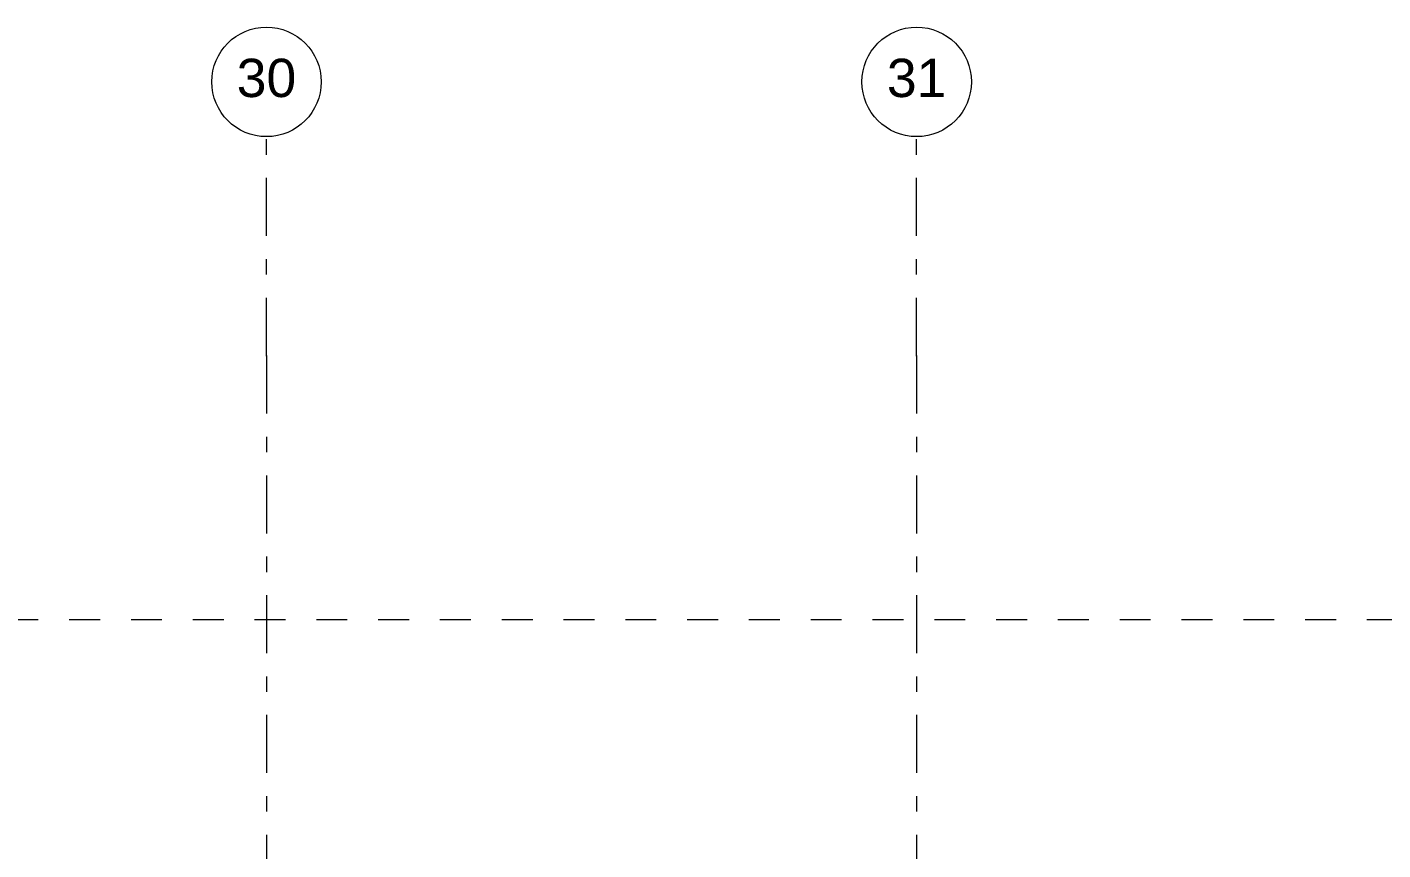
# Model space of a CAD drawing. Header units: millimetres. Extents: x -48147 to 1417267, y -496296 to 18123.
# Drawn here: x 1404883 to 1411075, y -473125 to -469368 of the extents above; entities that cross this region are included whole.
import ezdxf
from ezdxf.enums import TextEntityAlignment as Align

# ---------------------------------------------------------------- set-up
doc = ezdxf.new("R2010")
doc.units = ezdxf.units.MM
doc.header["$MEASUREMENT"] = 0
doc.linetypes.add('Dashed', pattern=[2822.222233, 1411.111116, -1411.111116])
doc.linetypes.add('Double Dashed', pattern=[546.805537, 264.583325, -105.833328, 70.555556, -105.833328])
doc.layers.add('0_Pen_No__105', color=7, linetype='Continuous', lineweight=15, true_color=0xa6a6a6)
doc.layers.add('New_A-15-MG_Structural_Grid_Phase_2_Pen_No__222', color=7, linetype='Continuous', lineweight=13, true_color=0x65af33)
doc.layers.add('New_A-15-MG_Structural_Grid_Phase_2', color=7, linetype='Continuous')
doc.styles.add('GENERATED_STYLE_2', font='')
doc.styles.get('GENERATED_STYLE_2').set_extended_font_data('Swis721 BT')

# ---------------------------------------------------------------- blocks, each defined once
blk = doc.blocks.new('Standard grid marker[8]_2', base_point=(1405976.5, -469868.2))
at = {"layer": 'New_A-15-MG_Structural_Grid_Phase_2_Pen_No__222', "linetype": 'Double Dashed'}
for q in [(1405976.5, -469868.2), (1405976.5, -494272.8)]:
    blk.add_line((1405976.5, -470868.2), q, dxfattribs=at)
at = {"layer": 'New_A-15-MG_Structural_Grid_Phase_2_Pen_No__222', "linetype": 'Continuous'}
blk.add_circle((1405976.5, -469618.2), 250, dxfattribs=at)
at = {"layer": 'New_A-15-MG_Structural_Grid_Phase_2_Pen_No__222', "linetype": 'Double Dashed'}
blk.add_point((1405976.5, -470868.2), dxfattribs=at)
blk.add_point((1405976.5, -470868.2), dxfattribs=at)
at = {"layer": 'New_A-15-MG_Structural_Grid_Phase_2_Pen_No__222', "style": 'GENERATED_STYLE_2'}
for tag, p in [('AC_MarkerText_1_0', (1405976.5, -469600)), ('AC_MarkerText_1_1', (1405976.5, -495504.6))]:
    blk.add_attdef(tag, text='', height=175, rotation=360, dxfattribs=at).set_placement(p, align=Align.MIDDLE_CENTER)
blk = doc.blocks.new('Standard grid marker[9]_2', base_point=(1408945.9, -469868.2))
at = {"layer": 'New_A-15-MG_Structural_Grid_Phase_2_Pen_No__222', "linetype": 'Double Dashed'}
for q in [(1408945.9, -469868.2), (1408945.9, -494272.8)]:
    blk.add_line((1408945.9, -470868.2), q, dxfattribs=at)
at = {"layer": 'New_A-15-MG_Structural_Grid_Phase_2_Pen_No__222', "linetype": 'Continuous'}
blk.add_circle((1408945.9, -469618.2), 250, dxfattribs=at)
at = {"layer": 'New_A-15-MG_Structural_Grid_Phase_2_Pen_No__222', "linetype": 'Double Dashed'}
blk.add_point((1408945.9, -470868.2), dxfattribs=at)
blk.add_point((1408945.9, -470868.2), dxfattribs=at)
at = {"layer": 'New_A-15-MG_Structural_Grid_Phase_2_Pen_No__222', "style": 'GENERATED_STYLE_2'}
for tag, p in [('AC_MarkerText_1_0', (1408945.9, -469600)), ('AC_MarkerText_1_1', (1408945.9, -495504.6))]:
    blk.add_attdef(tag, text='', height=175, rotation=360, dxfattribs=at).set_placement(p, align=Align.MIDDLE_CENTER)
blk = doc.blocks.new('S-25 Building Section_STORY_MARKER', base_point=(1376122.5, -491272.8))
at = {"layer": '0_Pen_No__105', "linetype": 'Dashed', "ltscale": 0.1}
blk.add_line((1357662.3, -472072.8), (1413604.9, -472072.8), dxfattribs=at)

msp = doc.modelspace()

# ---------------------------------------------------------------- block references
at = {"layer": 'New_A-15-MG_Structural_Grid_Phase_2', "color": 8, "linetype": 'Continuous', "lineweight": 15}
ref = msp.add_blockref('Standard grid marker[8]_2', (1405976.5, -469868.2), dxfattribs=at)
ref.add_attrib('AC_MarkerText_1', '30', dxfattribs={"layer": 'New_A-15-MG_Structural_Grid_Phase_2_Pen_No__222', "color": 85, "true_color": 0x65af33, "height": 175, "rotation": 360, "style": 'GENERATED_STYLE_2'}).set_placement((1405976.5, -469600), align=Align.MIDDLE_CENTER)
ref = msp.add_blockref('Standard grid marker[9]_2', (1408945.9, -469868.2), dxfattribs=at)
ref.add_attrib('AC_MarkerText_1', '31', dxfattribs={"layer": 'New_A-15-MG_Structural_Grid_Phase_2_Pen_No__222', "color": 85, "true_color": 0x65af33, "height": 175, "rotation": 360, "style": 'GENERATED_STYLE_2'}).set_placement((1408945.9, -469600), align=Align.MIDDLE_CENTER)

# ---------------------------------------------------------------- next in the draw order: block references
at = {"linetype": 'Continuous', "lineweight": 0}
msp.add_blockref('S-25 Building Section_STORY_MARKER', (1376122.5, -491272.8), dxfattribs=at)

doc.saveas('drawing.dxf')
